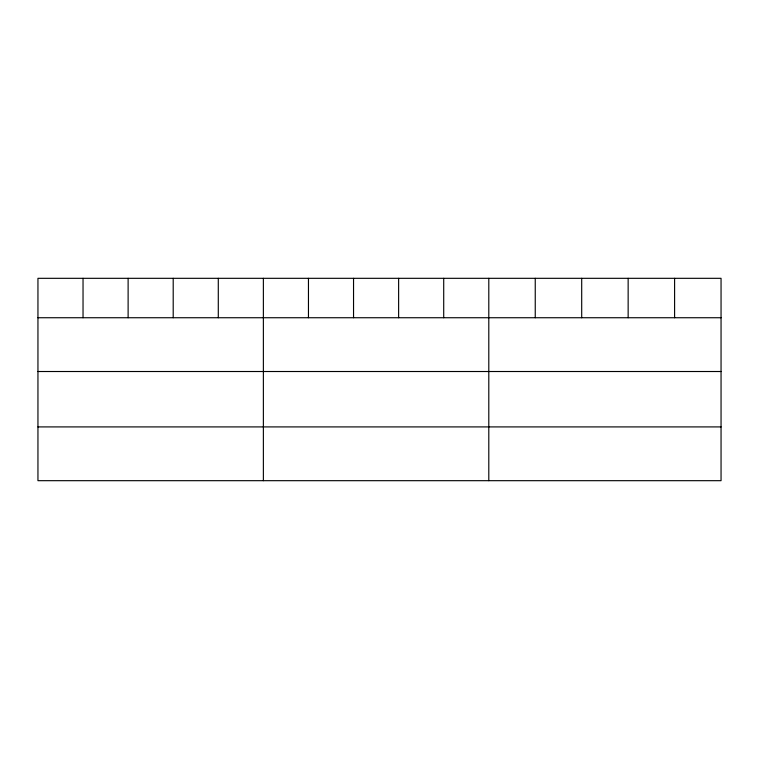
<?xml version="1.0" encoding="UTF-8"?>
<svg xmlns="http://www.w3.org/2000/svg" width="759" height="759" viewBox="0 0 759 759"><rect width="100%" height="100%" fill="white"/><g stroke="black" fill="none" stroke-linecap="round" stroke-linejoin="round"><path stroke-width="1.14" d="M721.05 317.736L721.05 480.684L37.95 480.684L37.95 278.316L721.05 278.316L721.05 317.736L37.95 317.736M37.95 371.512L721.05 371.512M37.95 426.909L721.05 426.909M674.599 278.316L674.599 317.736M628.148 278.316L628.148 317.736M581.698 278.316L581.698 317.736M535.247 278.316L535.247 317.736M488.796 278.316L488.796 480.684M443.711 278.316L443.711 317.736M398.627 278.316L398.627 317.736M353.542 278.316L353.542 317.736M308.458 278.316L308.458 317.736M263.373 278.316L263.373 480.684M218.288 278.316L218.288 317.736M173.204 278.316L173.204 317.736M128.119 278.316L128.119 317.736M83.035 278.316L83.035 317.736"/></g></svg>
